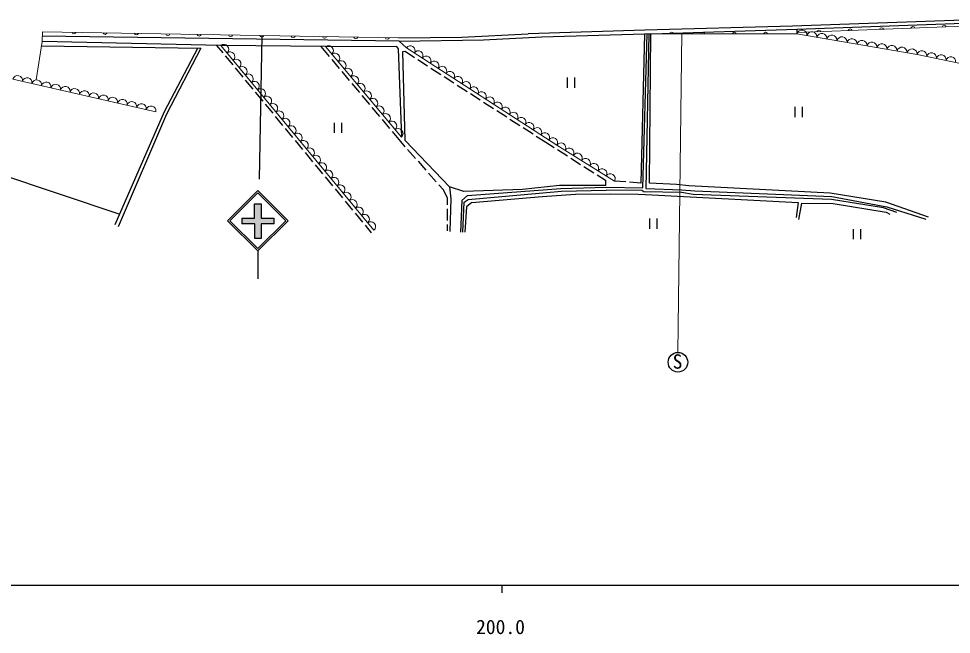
# Model space of a CAD drawing. Units: millimetres, scale not verified. Extents: x 40000 to 680000, y 20000 to 380000.
# Drawn here: x 206379 to 325350, y 198715 to 277205 of the extents above; entities that cross this region are included whole.
import ezdxf
from ezdxf.enums import TextEntityAlignment as Align

# ---------------------------------------------------------------- set-up
doc = ezdxf.new("R2010")
doc.units = ezdxf.units.MM
doc.header["$LTSCALE"] = 1000
for name, color, linetype, lineweight in [('M-BGD', 7, 'Continuous', 25), ('M-STR-STRC', 7, 'Continuous', 25), ('M-TTL-BAND', 7, 'Continuous', 25)]:
    doc.layers.add(name, color=color, linetype=linetype, lineweight=lineweight)
doc.styles.add('ＭＳ ゴシック', font='')
doc.styles.get('ＭＳ ゴシック').set_extended_font_data('MS Gothic')

msp = doc.modelspace()

# ---------------------------------------------------------------- hatches: boundary and pattern name
at = {"layer": 'M-STR-STRC'}
msp.add_hatch(color=256, dxfattribs=at).paths.add_polyline_path([(237308, 249196), (237308, 251052), (238950, 251052), (238950, 251773), (237308, 251773), (237308, 253614), (236477, 253614), (236477, 251773), (234835, 251773), (234835, 251052), (236509, 251052), (236509, 249196)])

# ---------------------------------------------------------------- linework, layer by layer
at = {"layer": 'M-BGD'}
for p, q in [((332844, 277205), (305084, 276253)), ((305084, 276253), (286255, 275728)), ((305650, 275848), (332401, 276809)), ((254903, 274342), (209382, 274970)), ((254843, 274761), (262929, 274843)), ((262929, 274843), (271365, 275271)), ((265670, 274521), (273131, 274876)), ((286255, 275728), (271365, 275271)), ((273131, 274876), (286225, 275266)), ((286225, 275266), (285737, 256238)), ((286015, 255651), (286534, 275270)), ((286783, 275274), (286372, 255565)), ((286841, 256218), (287031, 275278)), ((287129, 275279), (305650, 275848)), ((305650, 275848), (305660, 275270)), ((209275, 273746), (229633, 273439)), ((232184, 273789), (209359, 274308)), ((231622, 273802), (232412, 272846)), ((245510, 273645), (232184, 273789)), ((244936, 273651), (245989, 272394)), ((245510, 273645), (254547, 273693)), ((254547, 273693), (254786, 273354)), ((254903, 274342), (265670, 274521)), ((225001, 265352), (229234, 273445)), ((229633, 273439), (225229, 265017)), ((232730, 272461), (233685, 271304)), ((254786, 273354), (255210, 262096)), ((255389, 273018), (255663, 273044)), ((255663, 261670), (255389, 273018)), ((255663, 273044), (256864, 272270)), ((246310, 272010), (247273, 270860)), ((257284, 271999), (258545, 271186)), ((234004, 270919), (234959, 269762)), ((247594, 270477), (248557, 269327)), ((258965, 270915), (260225, 270102)), ((235278, 269377), (236233, 268221)), ((248878, 268944), (249841, 267793)), ((260646, 269831), (261906, 269017)), ((276335, 269695), (276335, 268395)), ((277310, 268395), (277310, 269695)), ((236552, 267835), (237507, 266679)), ((262326, 268746), (263587, 267933)), ((250162, 267410), (251125, 266260)), ((264007, 267662), (265268, 266849)), ((265688, 266578), (266948, 265765)), ((218684, 250953), (225001, 265352)), ((237826, 266293), (238781, 265137)), ((251446, 265877), (252409, 264727)), ((267368, 265494), (268629, 264681)), ((305371, 265961), (305371, 264661)), ((306346, 264661), (306346, 265961)), ((225229, 265017), (219075, 250660)), ((239099, 264751), (240055, 263595)), ((252730, 264343), (253693, 263193)), ((269049, 264410), (270310, 263597)), ((240373, 263210), (241329, 262053)), ((246624, 263942), (246624, 262642)), ((247599, 262642), (247599, 263942)), ((270730, 263326), (271990, 262513)), ((254014, 262810), (255067, 261552)), ((272411, 262242), (273611, 261467)), ((241647, 261668), (242603, 260511)), ((255067, 261552), (255660, 260886)), ((261334, 255778), (255663, 261670)), ((273611, 261467), (274691, 260779)), ((242921, 260126), (243876, 258970)), ((255993, 260513), (256991, 259393)), ((275113, 260510), (276378, 259703)), ((276799, 259434), (278064, 258628)), ((244195, 258584), (245150, 257428)), ((257323, 259019), (258321, 257899)), ((278486, 258359), (279750, 257553)), ((201682, 258164), (219269, 252286)), ((245469, 257042), (246424, 255886)), ((258654, 257526), (259651, 256406)), ((280172, 257284), (281252, 256595)), ((259984, 256032), (260577, 255366)), ((275350, 255917), (270638, 255405)), ((281232, 255917), (275350, 255917)), ((281252, 256595), (281232, 255917)), ((283813, 256387), (282388, 256497)), ((285737, 256238), (284312, 256348)), ((290286, 256073), (286841, 256218)), ((291855, 255913), (290286, 256073)), ((309880, 254970), (291855, 255913)), ((246743, 255500), (247698, 254344)), ((261081, 254315), (260577, 255366)), ((263155, 255179), (261334, 255778)), ((261334, 255778), (261493, 254236)), ((263615, 254644), (262924, 254033)), ((270638, 255405), (263155, 255179)), ((263615, 254644), (275549, 255564)), ((263730, 254148), (275609, 255225)), ((273137, 254538), (277404, 254817)), ((275549, 255564), (281345, 255713)), ((275609, 255225), (281318, 255332)), ((277404, 254817), (281830, 254870)), ((285882, 255297), (281318, 255332)), ((281345, 255713), (286015, 255651)), ((281830, 254870), (285399, 254850)), ((285399, 254850), (287174, 254750)), ((286104, 255129), (285882, 255297)), ((290927, 255033), (286104, 255129)), ((286372, 255565), (290927, 255388)), ((287174, 254750), (305816, 253773)), ((290927, 255388), (292630, 255242)), ((292431, 254790), (290927, 255033)), ((310043, 254139), (292431, 254790)), ((292630, 255242), (310090, 254544)), ((317004, 253791), (309880, 254970)), ((248016, 253959), (248972, 252802)), ((261084, 253478), (261081, 254315)), ((261493, 254236), (261400, 250075)), ((262924, 254033), (262747, 249974)), ((263030, 250001), (263208, 253829)), ((263208, 253829), (263730, 254148)), ((264173, 253758), (263500, 253235)), ((264173, 253758), (273137, 254538)), ((305816, 253773), (305537, 251859)), ((305876, 251600), (306275, 253694)), ((306275, 253694), (310263, 253654)), ((316685, 253084), (310043, 254139)), ((310090, 254544), (317111, 253233)), ((310263, 253654), (317042, 252517)), ((322445, 251886), (317004, 253791)), ((249290, 252417), (250246, 251260)), ((261090, 251478), (261085, 252978)), ((263500, 253235), (263305, 249983)), ((318404, 252508), (316685, 253084)), ((317042, 252517), (317520, 252298)), ((317111, 253233), (322091, 251638)), ((286833, 251728), (286833, 250428)), ((287808, 250428), (287808, 251728)), ((250564, 250875), (251354, 249919)), ((261094, 250142), (261092, 250978)), ((312839, 250376), (312839, 249076)), ((313814, 249076), (313814, 250376))]:
    msp.add_line(p, q, dxfattribs=at)
at = {"layer": 'M-BGD', "lineweight": 13}
for p, q in [((332427, 276455), (305657, 275430)), ((209359, 274308), (209402, 275534)), ((209402, 275534), (254843, 274761)), ((287129, 275279), (286225, 275266)), ((305660, 275270), (287129, 275279)), ((290483, 234656), (290962, 275397)), ((209359, 274308), (208632, 269413)), ((251690, 250236), (232184, 273789)), ((255210, 262096), (245510, 273645)), ((254903, 274342), (255844, 273473)), ((223863, 265340), (205646, 269491))]:
    msp.add_line(p, q, dxfattribs=at)
for points in [[(332059, 270335), (320973, 272638), (305660, 275270)], [(282388, 256497), (275025, 261091), (255844, 273473)]]:
    msp.add_lwpolyline(points, dxfattribs=at)
at = {"layer": 'M-BGD'}
msp.add_circle((290476, 233406), 1250, dxfattribs=at)
at = {"layer": 'M-BGD', "lineweight": 13}
for centre, radius, start, end in [((316441, 275787), 256, 14.87223, 169.51146), ((320438, 275940), 256, 14.87223, 169.51146), ((324435, 276093), 256, 14.87223, 169.51146), ((213403, 275522), 256, 191.70546, 346.34469), ((217402, 275454), 256, 191.70546, 346.34469), ((221401, 275386), 256, 191.70546, 346.34469), ((225401, 275318), 256, 191.70546, 346.34469), ((229400, 275250), 256, 191.70546, 346.34469), ((233400, 275182), 256, 191.70546, 346.34469), ((237399, 275114), 256, 191.70546, 346.34469), ((241398, 275046), 256, 191.70546, 346.34469), ((245398, 274978), 256, 191.70546, 346.34469), ((249397, 274910), 256, 191.70546, 346.34469), ((289660, 275222), 256, 12.65298, 167.29222), ((293660, 275220), 256, 12.65298, 167.29222), ((297660, 275218), 256, 12.65298, 167.29222), ((301660, 275216), 256, 12.65298, 167.29222), ((306290, 275112), 649, 354.59923, 165.89592), ((307566, 274893), 649, 354.59923, 165.89592), ((308447, 275481), 256, 14.87223, 169.51146), ((308842, 274673), 649, 354.59923, 165.89592), ((310118, 274454), 649, 354.59923, 165.89592), ((311394, 274235), 649, 354.59923, 165.89592), ((312444, 275634), 256, 14.87223, 169.51146), ((232566, 273311), 612, 310.72871, 128.53096), ((245892, 273145), 629, 312.67419, 127.37761), ((253397, 274842), 256, 191.70546, 346.34469), ((256348, 273146), 601, 327.23263, 147.08045), ((312670, 274015), 649, 354.59923, 165.89592), ((313946, 273796), 649, 354.59923, 165.89592), ((315222, 273577), 649, 354.59923, 165.89592), ((316498, 273357), 649, 354.59923, 165.89592), ((317774, 273138), 649, 354.59923, 165.89592), ((233346, 272369), 612, 310.72871, 128.53096), ((246700, 272183), 629, 312.67419, 127.37761), ((257358, 272495), 601, 327.23263, 147.08045), ((258367, 271843), 601, 327.23263, 147.08045), ((319050, 272919), 649, 354.59923, 165.89592), ((320326, 272699), 649, 354.59923, 165.89592), ((321583, 272481), 630, 350.97097, 165.5583), ((322814, 272225), 630, 350.97097, 165.5583), ((324046, 271970), 630, 350.97097, 165.5583), ((234126, 271427), 612, 310.72871, 128.53096), ((247509, 271220), 629, 312.67419, 127.37761), ((259377, 271191), 601, 327.23263, 147.08045), ((325278, 271714), 630, 350.97097, 165.5583), ((234906, 270484), 612, 310.72871, 128.53096), ((235686, 269542), 612, 310.72871, 128.53096), ((248317, 270258), 629, 312.67419, 127.37761), ((260386, 270540), 601, 327.23263, 147.08045), ((261396, 269888), 601, 327.23263, 147.08045), ((206248, 269330), 623, 349.2995, 165.02559), ((207463, 269054), 623, 349.2995, 165.02559), ((208677, 268777), 623, 349.2995, 165.02559), ((209892, 268500), 623, 349.2995, 165.02559), ((236467, 268600), 612, 310.72871, 128.53096), ((249125, 269296), 629, 312.67419, 127.37761), ((249934, 268333), 629, 312.67419, 127.37761), ((262406, 269236), 601, 327.23263, 147.08045), ((263415, 268585), 601, 327.23263, 147.08045), ((211106, 268223), 623, 349.2995, 165.02559), ((212321, 267947), 623, 349.2995, 165.02559), ((213535, 267670), 623, 349.2995, 165.02559), ((214750, 267393), 623, 349.2995, 165.02559), ((215964, 267116), 623, 349.2995, 165.02559), ((237247, 267658), 612, 310.72871, 128.53096), ((250742, 267371), 629, 312.67419, 127.37761), ((264425, 267933), 601, 327.23263, 147.08045), ((265434, 267281), 601, 327.23263, 147.08045), ((217179, 266840), 623, 349.2995, 165.02559), ((218393, 266563), 623, 349.2995, 165.02559), ((219608, 266286), 623, 349.2995, 165.02559), ((220822, 266009), 623, 349.2995, 165.02559), ((238027, 266716), 612, 310.72871, 128.53096), ((251550, 266408), 629, 312.67419, 127.37761), ((266444, 266629), 601, 327.23263, 147.08045), ((267453, 265978), 601, 327.23263, 147.08045), ((222037, 265733), 623, 349.2995, 165.02559), ((223251, 265456), 623, 349.2995, 165.02559), ((238807, 265774), 612, 310.72871, 128.53096), ((239587, 264832), 612, 310.72871, 128.53096), ((252358, 265446), 629, 312.67419, 127.37761), ((268463, 265326), 601, 327.23263, 147.08045), ((240368, 263890), 612, 310.72871, 128.53096), ((253167, 264484), 629, 312.67419, 127.37761), ((253975, 263521), 629, 312.67419, 127.37761), ((269472, 264674), 601, 327.23263, 147.08045), ((270482, 264023), 601, 327.23263, 147.08045), ((241148, 262948), 612, 310.72871, 128.53096), ((254783, 262559), 629, 312.67419, 127.37761), ((271491, 263371), 601, 327.23263, 147.08045), ((272501, 262719), 601, 327.23263, 147.08045), ((241928, 262005), 612, 310.72871, 128.53096), ((273510, 262068), 601, 327.23263, 147.08045), ((274520, 261416), 601, 327.23263, 147.08045), ((242708, 261063), 612, 310.72871, 128.53096), ((243488, 260121), 612, 310.72871, 128.53096), ((275540, 260746), 620, 329.90387, 146.17238), ((276592, 260089), 620, 329.90387, 146.17238), ((244269, 259179), 612, 310.72871, 128.53096), ((277644, 259433), 620, 329.90387, 146.17238), ((278696, 258777), 620, 329.90387, 146.17238), ((245049, 258237), 612, 310.72871, 128.53096), ((279747, 258121), 620, 329.90387, 146.17238), ((245829, 257295), 612, 310.72871, 128.53096), ((280799, 257464), 620, 329.90387, 146.17238), ((281851, 256808), 620, 329.90387, 146.17238), ((246609, 256353), 612, 310.72871, 128.53096), ((247390, 255411), 612, 310.72871, 128.53096), ((248170, 254468), 612, 310.72871, 128.53096), ((248950, 253526), 612, 310.72871, 128.53096), ((249730, 252584), 612, 310.72871, 128.53096), ((250510, 251642), 612, 310.72871, 128.53096), ((251291, 250700), 612, 310.72871, 128.53096)]:
    msp.add_arc(centre, radius, start, end, dxfattribs=at)
at = {"layer": 'M-STR-STRC'}
for p, q in [((237083, 256756), (237439, 275057)), ((233037, 251451), (236898, 255312)), ((233334, 251451), (236898, 255015)), ((236898, 255312), (240759, 251451)), ((236898, 255015), (240462, 251451)), ((236477, 251773), (236477, 253614)), ((236477, 253614), (237308, 253614)), ((237308, 253614), (237308, 251773)), ((236898, 247590), (233037, 251451)), ((236898, 247887), (233334, 251451)), ((234835, 251773), (234835, 251052)), ((234835, 251773), (236477, 251773)), ((236509, 251052), (234835, 251052)), ((236509, 249196), (236509, 251052)), ((240759, 251451), (236898, 247590)), ((240462, 251451), (236898, 247887)), ((237308, 251773), (238950, 251773)), ((237308, 251052), (237308, 249196)), ((238981, 251052), (237308, 251052)), ((238950, 251773), (238950, 251052)), ((237308, 249196), (236509, 249196)), ((236898, 247590), (236898, 244034))]:
    msp.add_line(p, q, dxfattribs=at)
at = {"layer": 'M-TTL-BAND'}
for p, q in [((40000, 205000), (579000, 205000)), ((268000, 205000), (268000, 204000))]:
    msp.add_line(p, q, dxfattribs=at)

# ---------------------------------------------------------------- texts
at = {"layer": 'M-BGD', "style": 'ＭＳ ゴシック'}
msp.add_text('S', height=1833, dxfattribs=at).set_placement((289797, 232032), align=Align.BOTTOM_LEFT)
at = {"layer": 'M-TTL-BAND', "style": 'ＭＳ ゴシック'}
msp.add_text('200.0', height=1833, dxfattribs=at).set_placement((267844, 198195), align=Align.BOTTOM_CENTER)

doc.saveas('drawing.dxf')
